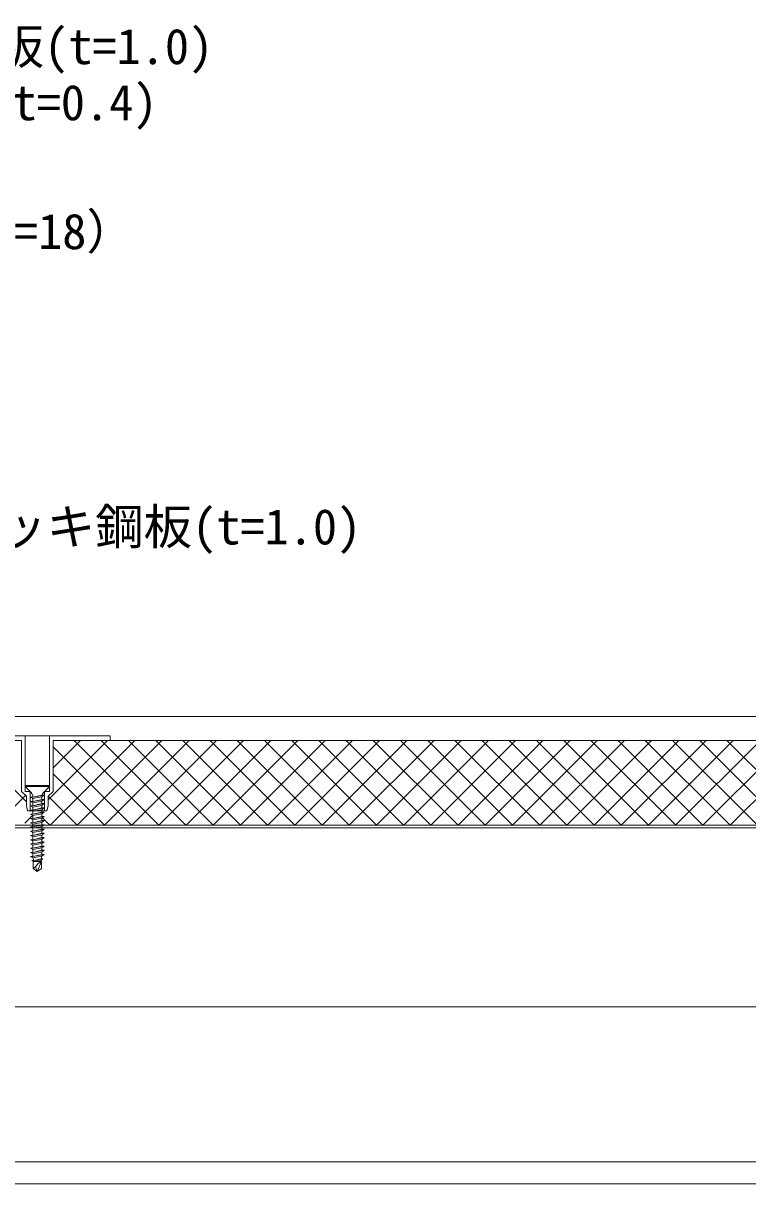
# Model space of a CAD drawing. Units: millimetres, scale not verified. Extents: x -1381 to 1379, y -955 to 955.
# Drawn here: x -130.1 to 168.8, y -248 to 231.2 of the extents above; entities that cross this region are included whole.
import ezdxf
from ezdxf.enums import TextEntityAlignment as Align

# ---------------------------------------------------------------- set-up
doc = ezdxf.new("R2010")
doc.units = ezdxf.units.MM
doc.header["$LTSCALE"] = 3
doc.linetypes.add('USER1', pattern=[9.525, 6.35, -3.175])
for name, color, linetype, lineweight in [('0-1_HATCH', 9, 'Continuous', 18), ('0-2_BOUSUI', 1, 'Continuous', 18), ('0-3_MOJI', 7, 'Continuous', 18), ('0-4_KANAMONO_SCREW', 4, 'Continuous', 18), ('0-5_dannnetu', 6, 'Continuous', 18), ('0-7_TEKKOTU', 7, 'Continuous', 18), ('0-9_dekki', 3, 'USER1', 18), ('0-B_ZATU', 6, 'Continuous', 18)]:
    doc.layers.add(name, color=color, linetype=linetype, lineweight=lineweight)
doc.styles.add('ＭＳ ゴシック', font='')
doc.styles.get('ＭＳ ゴシック').set_extended_font_data('MS Gothic')

msp = doc.modelspace()

# ---------------------------------------------------------------- linework, layer by layer
at = {"layer": '0-1_HATCH'}
for p, q in [((-128.838, -90.224), (-154.07, -64.992)), ((-119.838, -89.489), (-95.34, -64.992)), ((-118.915, -99.792), (-84.115, -64.992)), ((-117.838, -65.039), (-117.791, -64.992)), ((-117.838, -76.264), (-106.565, -64.992)), ((-74.36, -99.801), (-109.169, -64.992)), ((-107.692, -99.794), (-72.889, -64.992)), ((-63.132, -99.803), (-97.944, -64.992)), ((-96.469, -99.796), (-61.664, -64.992)), ((-51.905, -99.805), (-86.718, -64.992)), ((-85.246, -99.799), (-50.439, -64.992)), ((-40.677, -99.807), (-75.493, -64.992)), ((-74.023, -99.801), (-39.213, -64.992)), ((-29.45, -99.81), (-64.268, -64.992)), ((-62.8, -99.803), (-27.988, -64.992)), ((-18.222, -99.812), (-53.042, -64.992)), ((-51.576, -99.805), (-16.763, -64.992)), ((-6.994, -99.814), (-41.817, -64.992)), ((-40.353, -99.807), (-5.537, -64.992)), ((4.233, -99.816), (-30.592, -64.992)), ((-29.13, -99.81), (5.688, -64.992)), ((15.461, -99.818), (-19.366, -64.992)), ((-17.907, -99.812), (16.913, -64.992)), ((26.688, -99.821), (-8.141, -64.992)), ((-6.684, -99.814), (28.139, -64.992)), ((37.916, -99.823), (3.084, -64.992)), ((4.539, -99.816), (39.364, -64.992)), ((49.143, -99.825), (14.31, -64.992)), ((15.762, -99.818), (50.589, -64.992)), ((60.371, -99.827), (25.535, -64.992)), ((26.985, -99.821), (61.815, -64.992)), ((71.598, -99.829), (36.76, -64.992)), ((38.209, -99.823), (73.04, -64.992)), ((82.826, -99.832), (47.986, -64.992)), ((49.432, -99.825), (84.265, -64.992)), ((94.053, -99.834), (59.211, -64.992)), ((60.655, -99.827), (95.49, -64.992)), ((105.281, -99.836), (70.436, -64.992)), ((71.878, -99.829), (106.716, -64.992)), ((116.508, -99.838), (81.662, -64.992)), ((83.101, -99.832), (117.941, -64.992)), ((127.736, -99.84), (92.887, -64.992)), ((94.324, -99.834), (129.166, -64.992)), ((138.963, -99.843), (104.112, -64.992)), ((105.547, -99.836), (140.392, -64.992)), ((150.191, -99.845), (115.338, -64.992)), ((116.77, -99.838), (151.617, -64.992)), ((161.418, -99.847), (126.563, -64.992)), ((127.994, -99.84), (162.842, -64.992)), ((172.646, -99.849), (137.788, -64.992)), ((139.217, -99.843), (174.068, -64.992)), ((183.873, -99.851), (149.014, -64.992)), ((150.44, -99.845), (185.293, -64.992)), ((195.101, -99.854), (160.239, -64.992)), ((161.663, -99.847), (196.518, -64.992)), ((-85.587, -99.799), (-117.838, -67.548)), ((-96.815, -99.796), (-117.838, -78.773)), ((-140.672, -99.098), (-129.202, -87.628)), ((-108.042, -99.794), (-119.838, -87.999)), ((-129.456, -99.107), (-126.264, -95.916)), ((-119.27, -99.792), (-122.221, -96.841))]:
    msp.add_line(p, q, dxfattribs=at)
at = {"layer": '0-2_BOUSUI'}
msp.add_lwpolyline([(899.47, -54.992), (-355.196, -54.992), (-399.338, -10.849), (-399.338, 54.151), (-434.338, 89.151), (-434.338, 171.408), (-474.338, 171.408)], dxfattribs=at)
at = {"layer": '0-4_KANAMONO_SCREW'}
for p, q in [((-129.338, -83.492), (-119.338, -83.492)), ((-129.338, -83.992), (-129.338, -83.492)), ((-129.338, -83.992), (-126.918, -86.412)), ((-119.338, -83.992), (-119.338, -83.492)), ((-127.188, -88.417), (-126.188, -88.957)), ((-127.188, -90.167), (-126.188, -90.707)), ((-126.338, -87.542), (-126.399, -87.311)), ((-126.338, -87.542), (-126.188, -87.542)), ((-126.188, -88.417), (-122.488, -87.542)), ((-126.188, -88.417), (-126.188, -87.542)), ((-126.188, -88.957), (-126.188, -90.167)), ((-126.188, -90.167), (-122.488, -89.292)), ((-126.188, -90.707), (-126.188, -91.917)), ((-126.188, -91.917), (-122.488, -91.042)), ((-121.488, -87.542), (-122.488, -87.542)), ((-122.488, -88.292), (-122.488, -89.292)), ((-121.488, -89.292), (-122.488, -89.292)), ((-122.488, -90.042), (-122.488, -91.042)), ((-122.488, -91.792), (-121.488, -91.042)), ((-121.488, -91.042), (-122.488, -91.042)), ((-122.338, -87.542), (-122.276, -87.311)), ((-127.188, -91.917), (-126.188, -92.457)), ((-127.188, -93.667), (-126.188, -94.207)), ((-127.188, -95.417), (-126.188, -95.957)), ((-126.188, -92.457), (-122.488, -91.792)), ((-126.188, -92.457), (-126.188, -93.667)), ((-126.188, -93.667), (-122.488, -92.792)), ((-126.188, -94.207), (-126.188, -95.417)), ((-126.188, -95.417), (-122.488, -94.542)), ((-122.488, -91.792), (-122.488, -92.792)), ((-121.488, -92.792), (-122.488, -92.792)), ((-122.488, -93.542), (-122.488, -94.542)), ((-121.488, -94.542), (-122.488, -94.542)), ((-122.488, -95.292), (-122.488, -96.292)), ((-127.188, -97.167), (-126.188, -97.707)), ((-127.188, -98.917), (-126.188, -99.457)), ((-126.188, -95.957), (-126.188, -97.167)), ((-126.188, -97.167), (-122.488, -96.292)), ((-126.188, -97.707), (-126.188, -98.917)), ((-126.188, -98.917), (-122.488, -98.042)), ((-126.188, -99.457), (-126.188, -100.667)), ((-126.188, -100.667), (-122.488, -99.792)), ((-121.488, -96.292), (-122.488, -96.292)), ((-122.488, -97.042), (-122.488, -98.042)), ((-121.488, -98.042), (-122.488, -98.042)), ((-122.488, -98.792), (-122.488, -99.792)), ((-121.488, -99.792), (-122.488, -99.792)), ((-122.488, -100.542), (-122.488, -101.542)), ((-127.188, -100.667), (-126.188, -101.207)), ((-127.188, -102.417), (-126.188, -102.957)), ((-127.188, -104.167), (-126.188, -104.167)), ((-127.188, -104.167), (-126.188, -104.707)), ((-126.188, -101.207), (-126.188, -102.417)), ((-126.188, -102.417), (-122.488, -101.542)), ((-126.188, -102.957), (-126.188, -104.167)), ((-126.188, -104.167), (-121.488, -103.292)), ((-126.188, -104.167), (-122.488, -103.292)), ((-126.188, -104.707), (-122.488, -104.042)), ((-126.188, -104.707), (-126.188, -105.917)), ((-126.188, -105.917), (-121.488, -105.042)), ((-126.188, -105.917), (-122.488, -105.042)), ((-121.488, -101.542), (-122.488, -101.542)), ((-122.488, -102.292), (-122.488, -103.292)), ((-121.488, -103.292), (-122.488, -103.292)), ((-122.488, -104.042), (-121.488, -103.292)), ((-122.488, -104.042), (-122.488, -105.042)), ((-121.488, -105.042), (-122.488, -105.042)), ((-122.488, -105.792), (-121.488, -105.042)), ((-127.188, -105.917), (-126.188, -105.917)), ((-127.188, -105.917), (-126.188, -106.457)), ((-127.188, -107.667), (-126.188, -107.667)), ((-127.188, -109.417), (-126.188, -109.417)), ((-127.188, -109.417), (-126.188, -109.957)), ((-126.188, -106.457), (-122.488, -105.792)), ((-126.188, -106.457), (-126.188, -107.667)), ((-126.188, -107.667), (-121.488, -106.792)), ((-126.188, -107.667), (-122.488, -106.792)), ((-126.188, -108.207), (-126.188, -109.417)), ((-126.188, -109.417), (-121.488, -108.542)), ((-126.188, -109.417), (-122.488, -108.542)), ((-126.188, -109.957), (-122.488, -109.292)), ((-126.188, -109.957), (-126.188, -111.167)), ((-122.488, -105.792), (-122.488, -106.792)), ((-121.488, -106.792), (-122.488, -106.792)), ((-122.488, -107.542), (-121.488, -106.792)), ((-121.488, -108.542), (-122.488, -108.542)), ((-122.488, -109.292), (-121.488, -108.542)), ((-122.488, -109.292), (-122.488, -110.292)), ((-127.188, -111.167), (-126.188, -111.167)), ((-127.188, -111.167), (-126.188, -111.707)), ((-127.188, -112.917), (-126.188, -112.917)), ((-127.188, -112.917), (-126.188, -113.457)), ((-126.57, -114.492), (-125.77, -114.924)), ((-126.188, -111.167), (-121.488, -110.292)), ((-126.188, -111.167), (-122.488, -110.292)), ((-126.188, -111.707), (-122.488, -111.042)), ((-126.188, -111.707), (-126.188, -112.917)), ((-126.188, -112.917), (-121.488, -112.042)), ((-126.188, -112.917), (-122.488, -112.042)), ((-126.188, -113.457), (-122.488, -112.792)), ((-126.188, -113.457), (-125.77, -114.492)), ((-126.088, -114.924), (-126.088, -117.866)), ((-126.088, -114.924), (-122.588, -114.924)), ((-125.77, -114.492), (-122.01, -113.792)), ((-125.77, -114.924), (-122.81, -114.392)), ((-122.488, -112.792), (-122.81, -113.792)), ((-122.81, -114.392), (-122.81, -114.924)), ((-121.488, -110.292), (-122.488, -110.292)), ((-122.488, -111.042), (-121.488, -110.292)), ((-122.488, -111.042), (-122.488, -112.042)), ((-121.488, -112.042), (-122.488, -112.042)), ((-122.488, -112.792), (-121.488, -112.042)), ((-124.338, -119.092), (-126.088, -117.866)), ((-124.338, -119.092), (-125.079, -117.088)), ((-124.338, -119.092), (-122.588, -117.866))]:
    msp.add_line(p, q, dxfattribs=at)
for points in [[(-129.338, -83.992), (-119.338, -83.992), (-121.758, -86.412)], [(-127.188, -88.417), (-126.188, -88.417), (-121.488, -87.542)], [(-127.188, -90.167), (-126.188, -90.167), (-121.488, -89.292)], [(-127.188, -91.917), (-126.188, -91.917), (-121.488, -91.042)], [(-126.188, -88.957), (-122.488, -88.292), (-121.488, -87.542)], [(-126.188, -90.707), (-122.488, -90.042), (-121.488, -89.292)], [(-127.188, -93.667), (-126.188, -93.667), (-121.488, -92.792)], [(-127.188, -95.417), (-126.188, -95.417), (-121.488, -94.542)], [(-126.188, -94.207), (-122.488, -93.542), (-121.488, -92.792)], [(-126.188, -95.957), (-122.488, -95.292), (-121.488, -94.542)], [(-127.188, -97.167), (-126.188, -97.167), (-121.488, -96.292)], [(-127.188, -98.917), (-126.188, -98.917), (-121.488, -98.042)], [(-127.188, -100.667), (-126.188, -100.667), (-121.488, -99.792)], [(-126.188, -97.707), (-122.488, -97.042), (-121.488, -96.292)], [(-126.188, -99.457), (-122.488, -98.792), (-121.488, -98.042)], [(-126.188, -101.207), (-122.488, -100.542), (-121.488, -99.792)], [(-127.188, -102.417), (-126.188, -102.417), (-121.488, -101.542)], [(-126.188, -102.957), (-122.488, -102.292), (-121.488, -101.542)], [(-127.188, -107.667), (-126.188, -108.207), (-122.488, -107.542), (-122.488, -108.542)], [(-126.57, -114.492), (-125.77, -114.492), (-122.81, -113.792)], [(-124.338, -119.092), (-122.588, -114.924), (-122.588, -117.866)], [(-122.81, -114.392), (-122.01, -113.792), (-122.81, -113.792)]]:
    msp.add_lwpolyline(points, dxfattribs=at)
for centre, radius, start, end in [((-128.332, -87.826), 2, 14.93142, 45), ((-120.344, -87.826), 2, 135, 165.06858), ((-120.27, -120.109), 5.679, 114.08593, 147.8643), ((-124.338, -119.092), 2.136, 110.30447, 145)]:
    msp.add_arc(centre, radius, start, end, dxfattribs=at)
at = {"layer": '0-5_dannnetu'}
for p, q in [((462.162, -64.992), (-117.838, -64.992)), ((462.162, -64.992), (-117.838, -64.992)), ((-264.338, -99.992), (899.47, -99.992))]:
    msp.add_line(p, q, dxfattribs=at)
at = {"layer": '0-7_TEKKOTU'}
for p, q in [((-414.338, -238.992), (899.47, -238.992)), ((-414.338, -247.992), (899.47, -247.992))]:
    msp.add_line(p, q, dxfattribs=at)
at = {"layer": '0-9_dekki', "linetype": 'Continuous'}
for p, q in [((899.47, -99.992), (-454.338, -99.992)), ((899.47, -100.992), (-454.338, -100.992)), ((899.47, -174.992), (-389.338, -174.992))]:
    msp.add_line(p, q, dxfattribs=at)
at = {"layer": '0-B_ZATU'}
for p, q in [((-129.338, -62.992), (-119.338, -62.992)), ((-127.338, -93.992), (-121.338, -93.992))]:
    msp.add_line(p, q, dxfattribs=at)
for points in [[(-127.338, -85.992), (-129.338, -85.992), (-129.338, -62.992), (-154.338, -62.992), (-154.338, -64.992), (-130.838, -64.992), (-130.838, -85.992), (-128.838, -87.992), (-128.838, -91.992), (-128.338, -93.992), (-127.338, -93.992)], [(-121.338, -85.992), (-119.338, -85.992), (-119.338, -62.992), (-94.338, -62.992), (-94.338, -64.992), (-117.838, -64.992), (-117.838, -85.992), (-119.838, -87.992), (-119.838, -91.992), (-120.338, -93.992), (-121.338, -93.992)]]:
    msp.add_lwpolyline(points, close=True, dxfattribs=at)

# ---------------------------------------------------------------- texts
at = {"layer": '0-3_MOJI', "style": 'ＭＳ ゴシック'}
for s, p in [('捨笠木：溶融亜鉛メッキ鋼板(t=1.0)', (-381.506, 209.887)), ('溶融亜鉛メッキ鋼板(t=0.4)', (-324.523, 186.715)), ('硬質木片セメント板（t=18）', (-343.923, 133.503)), ('溶融亜鉛メッキ鋼板(t=1.0)', (-240.438, 11.577))]:
    msp.add_text(s, height=14.66, dxfattribs=at).set_placement(p, align=Align.BOTTOM_LEFT)

doc.saveas('drawing.dxf')
